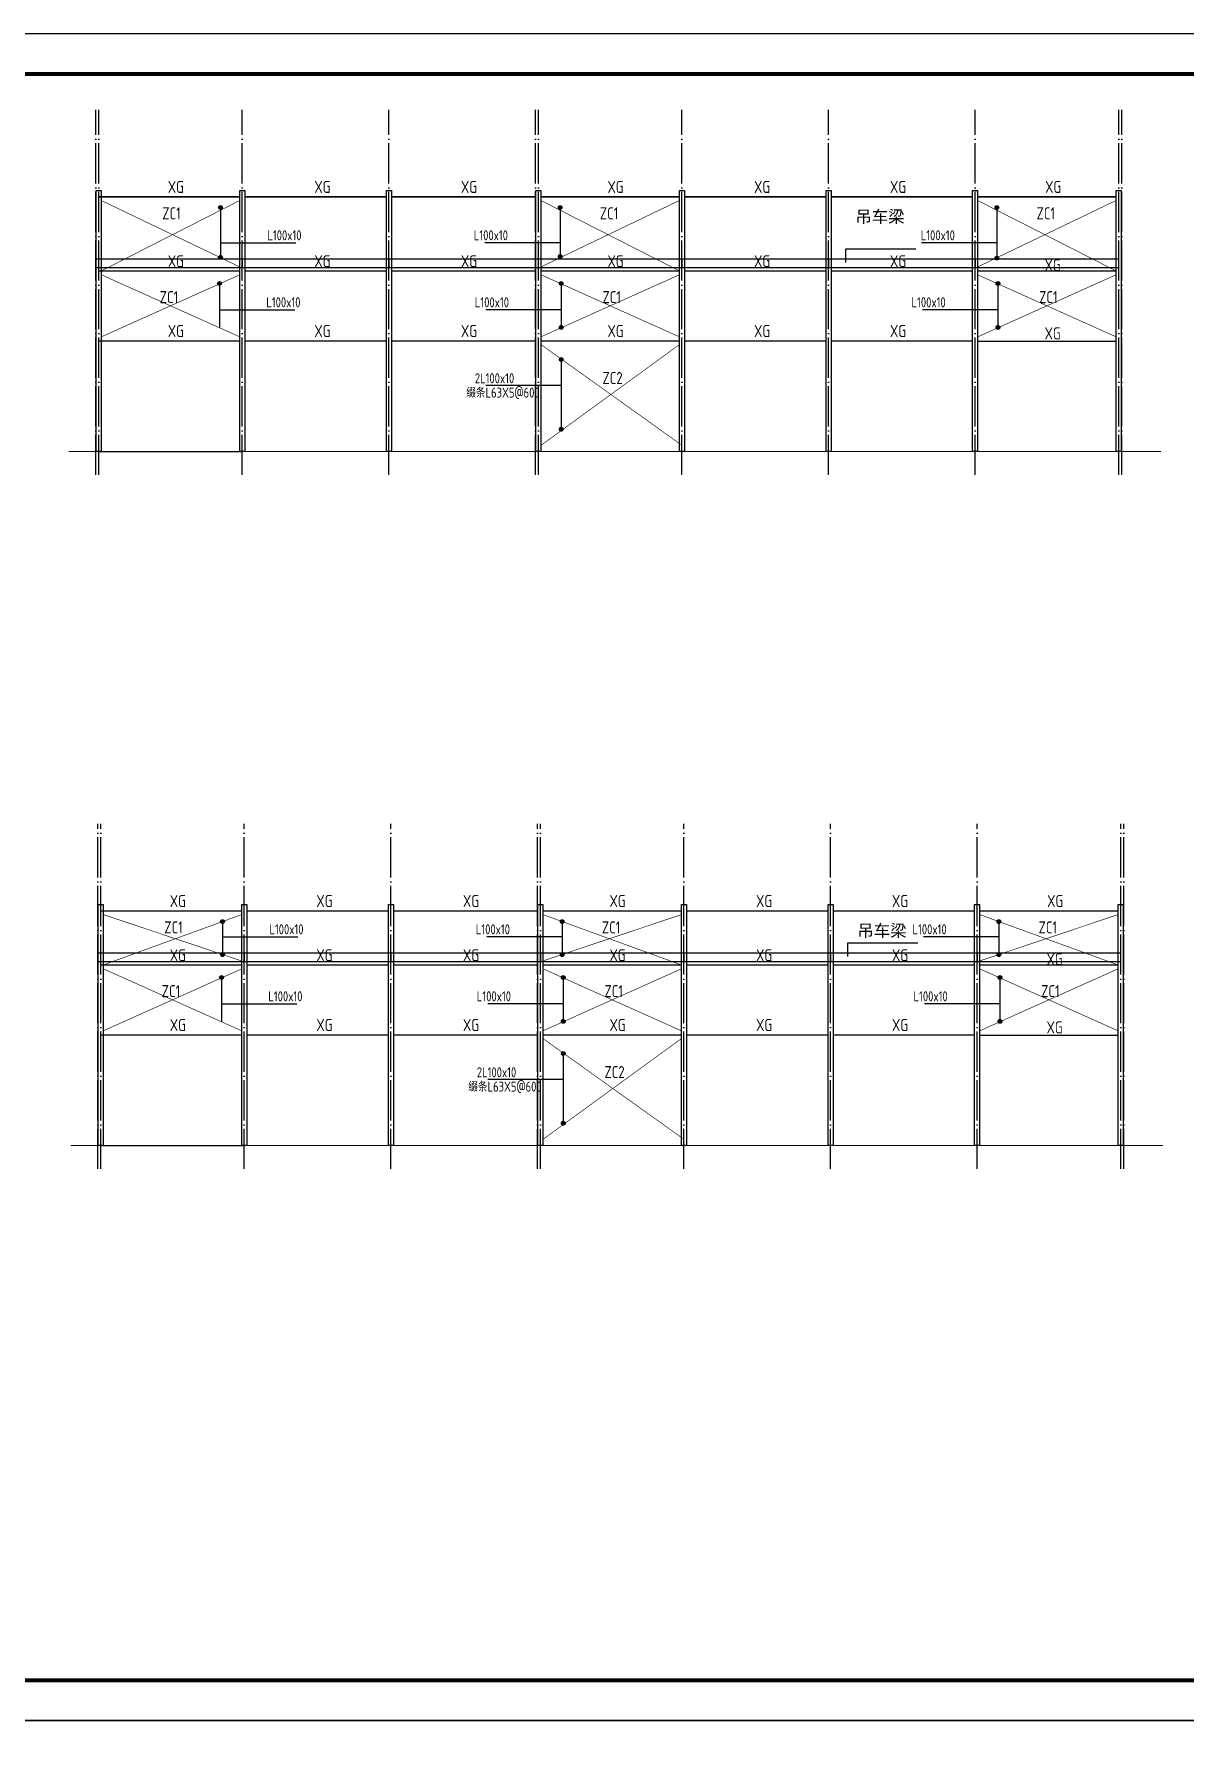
# Model space of a CAD drawing. Extents: x 69728788 to 150163257, y 20675998 to 43663798.
# Drawn here: x 75054849 to 75112183, y 20953765 to 21038288 of the extents above; entities that cross this region are included whole.
import ezdxf
from ezdxf.enums import TextEntityAlignment as Align

# ---------------------------------------------------------------- set-up
doc = ezdxf.new("R2010")
doc.units = 0
doc.header["$LTSCALE"] = 1000
doc.header["$MEASUREMENT"] = 0
doc.linetypes.add('DOTE', pattern=[2.42, 2, -0.2, 0.02, -0.2])
doc.linetypes.add('z', pattern=[36, 30, -2.5, 1, -2.5])
doc.layers.get('0').update_dxf_attribs({"linetype": 'CONTINUOUS'})
for name, color, linetype in [('DOTE', 251, 'DOTE'), ('PUB_DIM', 3, 'CONTINUOUS'), ('PUB_TEXT', 7, 'CONTINUOUS'), ('PUB_TITLE', 4, 'CONTINUOUS'), ('S', 2, 'CONTINUOUS'), ('SAXIS', 253, 'z'), ('钢柱', 3, 'CONTINUOUS')]:
    doc.layers.add(name, color=color, linetype=linetype)
doc.styles.add('_HZDX', font='atssdeng.shx', dxfattribs={"width": 0.8, "bigfont": 'atssdchn.shx'})
doc.styles.add('H1', font='', dxfattribs={"width": 0.7, "height": 300})
doc.styles.add('TSSD_Rein', font='atssdeng.shx', dxfattribs={"width": 0.7, "bigfont": 'atssdchn.shx'})
doc.styles.get('H1').set_extended_font_data('SimSun')

msp = doc.modelspace()

# ---------------------------------------------------------------- hatches: boundary and pattern name
at = {"layer": 'PUB_DIM'}
for points in [[(75064235.1, 21029641.5, -1), (75064047.4, 21029641.5, -1)], [(75080967.9, 21029641.5, 1), (75081155.6, 21029641.5, 1)], [(75102717.9, 21029641.5, 1), (75102905.6, 21029641.5, 1)], [(75064235.1, 21027160.5, -1), (75064047.4, 21027160.5, -1)], [(75080967.9, 21027206.2, 1), (75081155.6, 21027206.2, 1)], [(75102717.9, 21027124.5, 1), (75102905.6, 21027124.5, 1)], [(75064183.3, 21025858.7, -1), (75063995.5, 21025858.7, -1)], [(75081019.8, 21025858.7, 1), (75081207.5, 21025858.7, 1)], [(75102769.8, 21025858.7, 1), (75102957.5, 21025858.7, 1)], [(75081019.8, 21023675.7, 1), (75081207.5, 21023675.7, 1)], [(75102769.8, 21023675.7, 1), (75102957.5, 21023675.7, 1)], [(75081019.8, 21022076.1, 1), (75081207.5, 21022076.1, 1)], [(75081019.8, 21018599, 1), (75081207.5, 21018599, 1)], [(75064334.9, 20994077.3, -1), (75064147.2, 20994077.3, -1)], [(75081067.7, 20994077.3, 1), (75081255.4, 20994077.3, 1)], [(75102817.7, 20994077.3, 1), (75103005.4, 20994077.3, 1)], [(75064334.9, 20992433.5, -1), (75064147.2, 20992433.5, -1)], [(75081067.7, 20992433.5, 1), (75081255.4, 20992433.5, 1)], [(75102817.7, 20992433.5, 1), (75103005.4, 20992433.5, 1)], [(75064283, 20991294.4, -1), (75064095.3, 20991294.4, -1)], [(75081119.5, 20991294.4, 1), (75081307.2, 20991294.4, 1)], [(75102869.5, 20991294.4, 1), (75103057.2, 20991294.4, 1)], [(75081119.5, 20989111.4, 1), (75081307.2, 20989111.4, 1)], [(75102869.5, 20989111.4, 1), (75103057.2, 20989111.4, 1)], [(75081119.5, 20987511.9, 1), (75081307.2, 20987511.9, 1)], [(75081119.5, 20984034.8, 1), (75081307.2, 20984034.8, 1)]]:
    msp.add_hatch(color=256, dxfattribs=at).paths.add_polyline_path(points)

# ---------------------------------------------------------------- linework, layer by layer
for points in [[(75095284.2, 21026909.3), (75095284.2, 21027592.2), (75098766.3, 21027592.2)], [(75095384, 20992345), (75095384, 20993028), (75098866.1, 20993028)]]:
    msp.add_lwpolyline(points)
at = {"const_width": 50}
for points in [[(75110980.7, 21017496.9), (75056573.4, 21017496.9)], [(75111080.5, 20982932.6), (75056673.1, 20982932.6)]]:
    msp.add_lwpolyline(points, dxfattribs=at)
at = {"layer": 'DOTE', "color": 25, "linetype": 'DOTE'}
for p, q in [((75057926.5, 21016323), (75057926.5, 21034508.2)), ((75058076.5, 21016323), (75058076.5, 21034508.2)), ((75065226.5, 21016323), (75065226.5, 21034508.2)), ((75072526.5, 21016323), (75072526.5, 21034508.2)), ((75079826.5, 21016323), (75079826.5, 21034508.2)), ((75079976.5, 21016323), (75079976.5, 21034508.2)), ((75087126.5, 21016323), (75087126.5, 21034508.2)), ((75094426.5, 21016323), (75094426.5, 21034508.2)), ((75101726.5, 21016323), (75101726.5, 21034508.2)), ((75108876.5, 21016323), (75108876.5, 21034508.2)), ((75109026.5, 21016323), (75109026.5, 21034508.2)), ((75058026.3, 20981758.8), (75058026.3, 20998944)), ((75058176.3, 20981758.8), (75058176.3, 20998944)), ((75065326.3, 20981758.8), (75065326.3, 20998944)), ((75072626.3, 20981758.8), (75072626.3, 20998944)), ((75079926.3, 20981758.8), (75079926.3, 20998944)), ((75080076.3, 20981758.8), (75080076.3, 20998944)), ((75087226.3, 20981758.8), (75087226.3, 20998944)), ((75094526.3, 20981758.8), (75094526.3, 20998944)), ((75101826.3, 20981758.8), (75101826.3, 20998944)), ((75108976.3, 20981758.8), (75108976.3, 20998944)), ((75109126.3, 20981758.8), (75109126.3, 20998944))]:
    msp.add_line(p, q, dxfattribs=at)
at = {"layer": 'PUB_DIM'}
for p, q in [((75064141.2, 21029662), (75064141.2, 21027160.5)), ((75081061.8, 21029662), (75081061.8, 21027206.2)), ((75102811.8, 21029662), (75102811.8, 21027124.5)), ((75064141.2, 21027891.3), (75067900.5, 21027891.3)), ((75081061.8, 21027891.3), (75077302.5, 21027891.3)), ((75102811.8, 21027891.3), (75099052.5, 21027891.3)), ((75064089.4, 21025840.1), (75064089.4, 21023675.7)), ((75081113.6, 21025840.1), (75081113.6, 21023675.7)), ((75102863.6, 21025840.1), (75102863.6, 21023675.7)), ((75064089.4, 21024553.8), (75067848.7, 21024553.8)), ((75081113.6, 21024553.8), (75077354.3, 21024553.8)), ((75102863.6, 21024553.8), (75099104.3, 21024553.8)), ((75081113.6, 21022057.5), (75081113.6, 21018599)), ((75081113.6, 21020771.3), (75077354.3, 21020771.3)), ((75064241, 20994097.7), (75064241, 20992433.5)), ((75081161.5, 20994097.7), (75081161.5, 20992433.5)), ((75102911.5, 20994097.7), (75102911.5, 20992433.5)), ((75064241, 20993327.1), (75068000.3, 20993327.1)), ((75081161.5, 20993327.1), (75077402.2, 20993327.1)), ((75102911.5, 20993327.1), (75099152.2, 20993327.1)), ((75064189.2, 20991275.9), (75064189.2, 20989111.4)), ((75081213.4, 20991275.9), (75081213.4, 20989111.4)), ((75102963.4, 20991275.9), (75102963.4, 20989111.4)), ((75064189.2, 20989989.6), (75067948.5, 20989989.6)), ((75081213.4, 20989989.6), (75077454.1, 20989989.6)), ((75102963.4, 20989989.6), (75099204.1, 20989989.6)), ((75081213.4, 20987493.3), (75081213.4, 20984034.8)), ((75081213.4, 20986207), (75077454.1, 20986207))]:
    msp.add_line(p, q, dxfattribs=at)
for centre in [(75064141.2, 21029641.5), (75081061.8, 21029641.5), (75102811.8, 21029641.5), (75064141.2, 21027160.5), (75081061.8, 21027206.2), (75102811.8, 21027124.5), (75064089.4, 21025858.7), (75081113.6, 21025858.7), (75102863.6, 21025858.7), (75081113.6, 21023675.7), (75102863.6, 21023675.7), (75081113.6, 21022076.1), (75081113.6, 21018599), (75064241, 20994077.3), (75081161.5, 20994077.3), (75102911.5, 20994077.3), (75064241, 20992433.5), (75081161.5, 20992433.5), (75102911.5, 20992433.5), (75064189.2, 20991294.4), (75081213.4, 20991294.4), (75102963.4, 20991294.4), (75081213.4, 20989111.4), (75102963.4, 20989111.4), (75081213.4, 20987511.9), (75081213.4, 20984034.8)]:
    msp.add_circle(centre, 93.9, dxfattribs=at)
at = {"layer": 'PUB_TITLE'}
for points in [[(75043830.5, 20954287.7), (75162630.5, 20954287.7), (75162630.5, 21038287.7), (75043830.5, 21038287.7)], [(75043830.5, 20908087.7), (75141950.5, 20908087.7), (75141950.5, 20954287.7), (75043830.5, 20954287.7)]]:
    msp.add_lwpolyline(points, close=True, dxfattribs=at)
at = {"layer": 'PUB_TITLE', "const_width": 200}
msp.add_lwpolyline([(75048830.5, 20956287.7), (75160630.5, 20956287.7), (75160630.5, 21036287.7), (75048830.5, 21036287.7)], close=True, dxfattribs=at)
at = {"layer": 'PUB_TITLE', "const_width": 30}
for points in [[(75065101.5, 21026683), (75058201.5, 21029994.1)], [(75065101.5, 21029994.1), (75058201.5, 21026483)], [(75065101.5, 21026683), (75058201.5, 21029994.1)], [(75065101.5, 21029994.1), (75058201.5, 21026483)], [(75080101.5, 21026683), (75087001.5, 21029994.1)], [(75080101.5, 21029994.1), (75087001.5, 21026483)], [(75080101.5, 21026683), (75087001.5, 21029994.1)], [(75080101.5, 21029994.1), (75087001.5, 21026483)], [(75101851.5, 21026683), (75108751.5, 21029994.1)], [(75101851.5, 21029994.1), (75108751.5, 21026483)], [(75101851.5, 21026683), (75108751.5, 21029994.1)], [(75101851.5, 21029994.1), (75108751.5, 21026483)], [(75065101.5, 21023201.1), (75058201.5, 21026294.1)], [(75065101.5, 21026294.1), (75058201.5, 21023201.1)], [(75065101.5, 21023201.1), (75058201.5, 21026294.1)], [(75065101.5, 21026294.1), (75058201.5, 21023201.1)], [(75080101.5, 21023201.1), (75087001.5, 21026294.1)], [(75080101.5, 21026294.1), (75087001.5, 21023201.1)], [(75080101.5, 21023201.1), (75087001.5, 21026294.1)], [(75080101.5, 21026294.1), (75087001.5, 21023201.1)], [(75101851.5, 21023201.1), (75108751.5, 21026294.1)], [(75101851.5, 21026294.1), (75108751.5, 21023201.1)], [(75101851.5, 21023201.1), (75108751.5, 21026294.1)], [(75101851.5, 21026294.1), (75108751.5, 21023201.1)], [(75080101.5, 21017796.9), (75087001.5, 21022819.1)], [(75080101.5, 21022819.1), (75087126.5, 21017796.9)], [(75065201.3, 20992118.8), (75058301.3, 20994429.9)], [(75065201.3, 20994429.9), (75058301.3, 20991918.8)], [(75065201.3, 20992118.8), (75058301.3, 20994429.9)], [(75065201.3, 20994429.9), (75058301.3, 20991918.8)], [(75080201.3, 20992118.8), (75087101.3, 20994429.9)], [(75080201.3, 20994429.9), (75087101.3, 20991918.8)], [(75080201.3, 20992118.8), (75087101.3, 20994429.9)], [(75080201.3, 20994429.9), (75087101.3, 20991918.8)], [(75101951.3, 20992118.8), (75108851.3, 20994429.9)], [(75101951.3, 20994429.9), (75108851.3, 20991918.8)], [(75101951.3, 20992118.8), (75108851.3, 20994429.9)], [(75101951.3, 20994429.9), (75108851.3, 20991918.8)], [(75065201.3, 20988636.9), (75058301.3, 20991729.9)], [(75065201.3, 20991729.9), (75058301.3, 20988636.9)], [(75065201.3, 20988636.9), (75058301.3, 20991729.9)], [(75065201.3, 20991729.9), (75058301.3, 20988636.9)], [(75080201.3, 20988636.9), (75087101.3, 20991729.9)], [(75080201.3, 20991729.9), (75087101.3, 20988636.9)], [(75080201.3, 20988636.9), (75087101.3, 20991729.9)], [(75080201.3, 20991729.9), (75087101.3, 20988636.9)], [(75101951.3, 20988636.9), (75108851.3, 20991729.9)], [(75101951.3, 20991729.9), (75108851.3, 20988636.9)], [(75101951.3, 20988636.9), (75108851.3, 20991729.9)], [(75101951.3, 20991729.9), (75108851.3, 20988636.9)], [(75080201.3, 20983232.6), (75087101.3, 20988254.9)], [(75080201.3, 20988254.9), (75087226.3, 20983232.6)]]:
    msp.add_lwpolyline(points, dxfattribs=at)
at = {"layer": 'S', "ltscale": 100, "const_width": 70}
for points in [[(75058051.5, 21030176.1), (75065101.5, 21030176.1)], [(75065351.5, 21030176.1), (75072401.5, 21030176.1)], [(75072651.5, 21030176.1), (75079851.5, 21030176.1)], [(75080101.5, 21030176.1), (75087001.5, 21030176.1)], [(75087251.5, 21030176.1), (75094301.5, 21030176.1)], [(75094551.5, 21030176.1), (75101601.5, 21030176.1)], [(75101851.5, 21030176.1), (75108751.5, 21030176.1)], [(75058051.5, 21026476.1), (75065101.5, 21026476.1)], [(75065351.5, 21026476.1), (75072401.5, 21026476.1)], [(75072651.5, 21026476.1), (75079851.5, 21026476.1)], [(75080101.5, 21026476.1), (75087001.5, 21026476.1)], [(75087251.5, 21026476.1), (75094301.5, 21026476.1)], [(75094551.5, 21026476.1), (75101601.5, 21026476.1)], [(75101851.5, 21026476.1), (75108751.5, 21026476.1)], [(75058051.5, 21023001.1), (75065101.5, 21023001.1)], [(75065351.5, 21023001.1), (75072401.5, 21023001.1)], [(75072651.5, 21023001.1), (75079851.5, 21023001.1)], [(75080101.5, 21023001.1), (75087001.5, 21023001.1)], [(75087251.5, 21023001.1), (75094301.5, 21023001.1)], [(75094551.5, 21023001.1), (75101601.5, 21023001.1)], [(75101851.5, 21022976.1), (75108751.5, 21022976.1)], [(75058151.3, 20994611.9), (75065201.3, 20994611.9)], [(75065451.3, 20994611.9), (75072501.3, 20994611.9)], [(75072751.3, 20994611.9), (75079951.3, 20994611.9)], [(75080201.3, 20994611.9), (75087101.3, 20994611.9)], [(75087351.3, 20994611.9), (75094401.3, 20994611.9)], [(75094651.3, 20994611.9), (75101701.3, 20994611.9)], [(75101951.3, 20994611.9), (75108851.3, 20994611.9)], [(75058151.3, 20991911.9), (75065201.3, 20991911.9)], [(75065451.3, 20991911.9), (75072501.3, 20991911.9)], [(75072751.3, 20991911.9), (75079951.3, 20991911.9)], [(75080201.3, 20991911.9), (75087101.3, 20991911.9)], [(75087351.3, 20991911.9), (75094401.3, 20991911.9)], [(75094651.3, 20991911.9), (75101701.3, 20991911.9)], [(75101951.3, 20991911.9), (75108851.3, 20991911.9)], [(75058151.3, 20988436.9), (75065201.3, 20988436.9)], [(75065451.3, 20988436.9), (75072501.3, 20988436.9)], [(75072751.3, 20988436.9), (75079951.3, 20988436.9)], [(75080201.3, 20988436.9), (75087101.3, 20988436.9)], [(75087351.3, 20988436.9), (75094401.3, 20988436.9)], [(75094651.3, 20988436.9), (75101701.3, 20988436.9)], [(75101951.3, 20988411.9), (75108851.3, 20988411.9)]]:
    msp.add_lwpolyline(points, dxfattribs=at)
at = {"layer": 'SAXIS'}
for points in [[(75057951.5, 21027091), (75065221.5, 21027091), (75065221.5, 21026641), (75057951.5, 21026641)], [(75065231.5, 21027091), (75072521.5, 21027091), (75072521.5, 21026641), (75065231.5, 21026641)], [(75072531.5, 21027091), (75079971.5, 21027091), (75079971.5, 21026641), (75072531.5, 21026641)], [(75079981.5, 21027091), (75087121.5, 21027091), (75087121.5, 21026641), (75079981.5, 21026641)], [(75087131.5, 21027091), (75094421.5, 21027091), (75094421.5, 21026641), (75087131.5, 21026641)], [(75094431.5, 21027091), (75101721.5, 21027091), (75101721.5, 21026641), (75094431.5, 21026641)], [(75101731.5, 21027091), (75108871.5, 21027091), (75108871.5, 21026641), (75101731.5, 21026641)], [(75058051.3, 20992526.8), (75065321.3, 20992526.8), (75065321.3, 20992076.8), (75058051.3, 20992076.8)], [(75065331.3, 20992526.8), (75072621.3, 20992526.8), (75072621.3, 20992076.8), (75065331.3, 20992076.8)], [(75072631.3, 20992526.8), (75080071.3, 20992526.8), (75080071.3, 20992076.8), (75072631.3, 20992076.8)], [(75080081.3, 20992526.8), (75087221.3, 20992526.8), (75087221.3, 20992076.8), (75080081.3, 20992076.8)], [(75087231.3, 20992526.8), (75094521.3, 20992526.8), (75094521.3, 20992076.8), (75087231.3, 20992076.8)], [(75094531.3, 20992526.8), (75101821.3, 20992526.8), (75101821.3, 20992076.8), (75094531.3, 20992076.8)], [(75101831.3, 20992526.8), (75108971.3, 20992526.8), (75108971.3, 20992076.8), (75101831.3, 20992076.8)]]:
    msp.add_lwpolyline(points, close=True, dxfattribs=at)
at = {"layer": '钢柱'}
for p, q in [((75058051.5, 21017496.9), (75065226.5, 21017496.9)), ((75058151.3, 20982932.6), (75065326.3, 20982932.6))]:
    msp.add_line(p, q, dxfattribs=at)
for points in [[(75057951.5, 21030496.9), (75058201.5, 21030496.9), (75058201.5, 21017496.9), (75057951.5, 21017496.9)], [(75065101.5, 21030496.9), (75065351.5, 21030496.9), (75065351.5, 21017496.9), (75065101.5, 21017496.9)], [(75072401.5, 21030496.9), (75072651.5, 21030496.9), (75072651.5, 21017496.9), (75072401.5, 21017496.9)], [(75079851.5, 21030496.9), (75080101.5, 21030496.9), (75080101.5, 21017496.9), (75079851.5, 21017496.9)], [(75087001.5, 21030496.9), (75087251.5, 21030496.9), (75087251.5, 21017496.9), (75087001.5, 21017496.9)], [(75094301.5, 21030496.9), (75094551.5, 21030496.9), (75094551.5, 21017496.9), (75094301.5, 21017496.9)], [(75101601.5, 21030496.9), (75101851.5, 21030496.9), (75101851.5, 21017496.9), (75101601.5, 21017496.9)], [(75108751.5, 21030496.9), (75109001.5, 21030496.9), (75109001.5, 21017496.9), (75108751.5, 21017496.9)], [(75058051.3, 20994932.6), (75058301.3, 20994932.6), (75058301.3, 20982932.6), (75058051.3, 20982932.6)], [(75065201.3, 20994932.6), (75065451.3, 20994932.6), (75065451.3, 20982932.6), (75065201.3, 20982932.6)], [(75072501.3, 20994932.6), (75072751.3, 20994932.6), (75072751.3, 20982932.6), (75072501.3, 20982932.6)], [(75079951.3, 20994932.6), (75080201.3, 20994932.6), (75080201.3, 20982932.6), (75079951.3, 20982932.6)], [(75087101.3, 20994932.6), (75087351.3, 20994932.6), (75087351.3, 20982932.6), (75087101.3, 20982932.6)], [(75094401.3, 20994932.6), (75094651.3, 20994932.6), (75094651.3, 20982932.6), (75094401.3, 20982932.6)], [(75101701.3, 20994932.6), (75101951.3, 20994932.6), (75101951.3, 20982932.6), (75101701.3, 20982932.6)], [(75108851.3, 20994932.6), (75109101.3, 20994932.6), (75109101.3, 20982932.6), (75108851.3, 20982932.6)]]:
    msp.add_lwpolyline(points, close=True, dxfattribs=at)

# ---------------------------------------------------------------- texts
at = {"color": 6, "style": 'H1'}
for p in [(75096987.1, 21029205.7), (75097086.9, 20993641.4)]:
    msp.add_text('吊车梁', height=600, dxfattribs=at).set_placement(p, align=Align.MIDDLE)
at = {"layer": 'PUB_TEXT', "style": 'TSSD_Rein', "width": 0.8}
for p in [(75061918.2, 21030668.8), (75069218.2, 21030668.8), (75076518.2, 21030668.8), (75083818.2, 21030668.8), (75091118.2, 21030668.8), (75097887, 21030668.8), (75105615.9, 21030668.8), (75061918.2, 21026968.8), (75069218.2, 21026968.8), (75076518.2, 21026968.8), (75083818.2, 21026968.8), (75091118.2, 21026968.8), (75097887, 21026968.8), (75105587.7, 21026768.8), (75061918.2, 21023493.8), (75069218.2, 21023493.8), (75076518.2, 21023493.8), (75083818.2, 21023493.8), (75091118.2, 21023493.8), (75097887, 21023493.8), (75105587.7, 21023375.6), (75062018, 20995104.5), (75069318, 20995104.5), (75076618, 20995104.5), (75083918, 20995104.5), (75091218, 20995104.5), (75097986.7, 20995104.5), (75105715.7, 20995104.5), (75062018, 20992404.5), (75069318, 20992404.5), (75076618, 20992404.5), (75083918, 20992404.5), (75091218, 20992404.5), (75097986.7, 20992404.5), (75105687.5, 20992204.5), (75062018, 20988929.5), (75069318, 20988929.5), (75076618, 20988929.5), (75083918, 20988929.5), (75091218, 20988929.5), (75097986.7, 20988929.5), (75105687.5, 20988811.4)]:
    msp.add_text('XG', height=600, dxfattribs=at).set_placement(p, align=Align.MIDDLE)
at = {"layer": 'PUB_TEXT', "width": 0.8}
for s, height, style, p in [('ZC1', 600, 'TSSD_Rein', (75061241.8, 21029055)), ('ZC1', 600, 'TSSD_Rein', (75083038.1, 21029055)), ('ZC1', 600, 'TSSD_Rein', (75104788.1, 21029055)), ('L100x10', 500, '_HZDX', (75066475.9, 21028010.8)), ('L100x10', 500, '_HZDX', (75076757.8, 21028010.8)), ('L100x10', 500, '_HZDX', (75099018.4, 21028010.8)), ('ZC1', 600, 'TSSD_Rein', (75061113.7, 21024879.3)), ('L100x10', 500, '_HZDX', (75066424.1, 21024673.3)), ('L100x10', 500, '_HZDX', (75076809.7, 21024673.3)), ('ZC1', 600, 'TSSD_Rein', (75083166.3, 21024879.3)), ('L100x10', 500, '_HZDX', (75098559.7, 21024673.3)), ('ZC1', 600, 'TSSD_Rein', (75104916.3, 21024879.3)), ('缀条L63X5@600', 500, '_HZDX', (75076383.5, 21020174.8)), ('2L100x10', 500, '_HZDX', (75076809.7, 21020890.7)), ('ZC2', 600, 'TSSD_Rein', (75083166.3, 21020851.1)), ('ZC1', 600, 'TSSD_Rein', (75061341.6, 20993490.8)), ('L100x10', 500, '_HZDX', (75066575.7, 20993446.5)), ('L100x10', 500, '_HZDX', (75076857.6, 20993446.5)), ('ZC1', 600, 'TSSD_Rein', (75083137.9, 20993490.8)), ('L100x10', 500, '_HZDX', (75098607.6, 20993446.5)), ('ZC1', 600, 'TSSD_Rein', (75104887.9, 20993490.8)), ('ZC1', 600, 'TSSD_Rein', (75061213.4, 20990315.1)), ('L100x10', 500, '_HZDX', (75066523.9, 20990109)), ('L100x10', 500, '_HZDX', (75076909.5, 20990109)), ('ZC1', 600, 'TSSD_Rein', (75083266, 20990315.1)), ('L100x10', 500, '_HZDX', (75098659.5, 20990109)), ('ZC1', 600, 'TSSD_Rein', (75105016, 20990315.1)), ('缀条L63X5@600', 500, '_HZDX', (75076483.3, 20985610.6)), ('2L100x10', 500, '_HZDX', (75076909.5, 20986326.5)), ('ZC2', 600, 'TSSD_Rein', (75083266, 20986286.8))]:
    msp.add_text(s, height=height, dxfattribs=dict(at, style=style)).set_placement(p)

doc.saveas('drawing.dxf')
